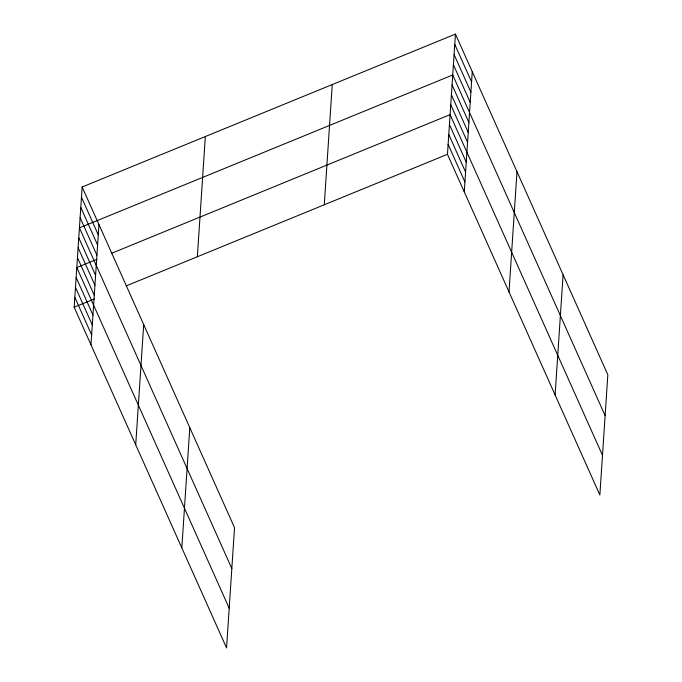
<?xml version="1.0" encoding="UTF-8"?>
<svg xmlns="http://www.w3.org/2000/svg" width="682" height="682" viewBox="0 0 682 682"><rect width="100%" height="100%" fill="white"/><g stroke="black" fill="none" stroke-linecap="round" stroke-linejoin="round"><path stroke-width="1.02" d="M82.147 187.004L234.54 527.689L226.56 647.9L74.168 307.215L82.147 187.004L455.44 34.1L607.832 374.785L599.853 494.996L447.46 154.311L455.44 34.1M90.979 344.794L98.958 224.583M135.718 444.817L143.697 324.606M197.354 256.756L205.333 136.545M181.821 547.876L189.801 427.665M324.274 204.77L332.253 84.559M464.263 191.889L472.251 71.678M509.011 291.913L516.99 171.702M555.105 394.963L563.093 274.761M97.014 259.271L76.802 267.549L229.195 608.233M111.447 253.354L450.094 114.644L602.487 455.32M74.168 307.215L94.38 298.938M126.136 285.928L447.46 154.311M454.758 44.321L471.569 81.891M454.084 54.534L470.887 92.113M453.402 64.756L470.213 102.334M605.122 415.653L452.729 74.969L79.436 227.882L231.829 568.558M452.064 84.892L468.875 122.462M451.407 94.807L468.219 132.385M450.751 104.721L467.562 142.299M449.429 124.559L466.241 162.137M448.773 134.473L465.584 172.052M448.117 144.388L464.928 181.966M81.473 197.226L98.276 234.804M80.791 207.447L97.603 245.017M80.109 217.66L96.921 255.238M78.78 237.796L95.582 275.375M78.115 247.711L94.926 285.289M77.458 257.634L94.269 295.212M76.145 277.463L92.948 315.041M75.48 287.386L92.292 324.956M74.824 297.301L91.635 334.879"/></g></svg>
